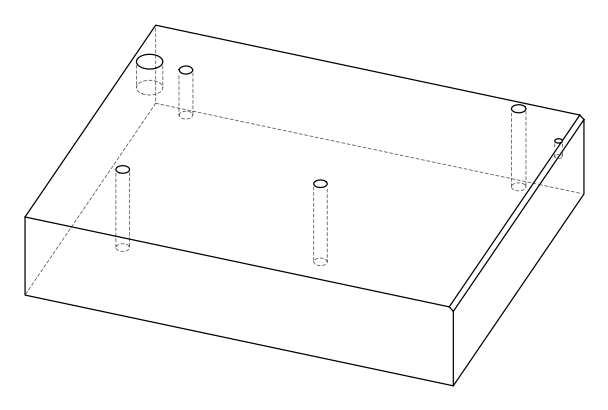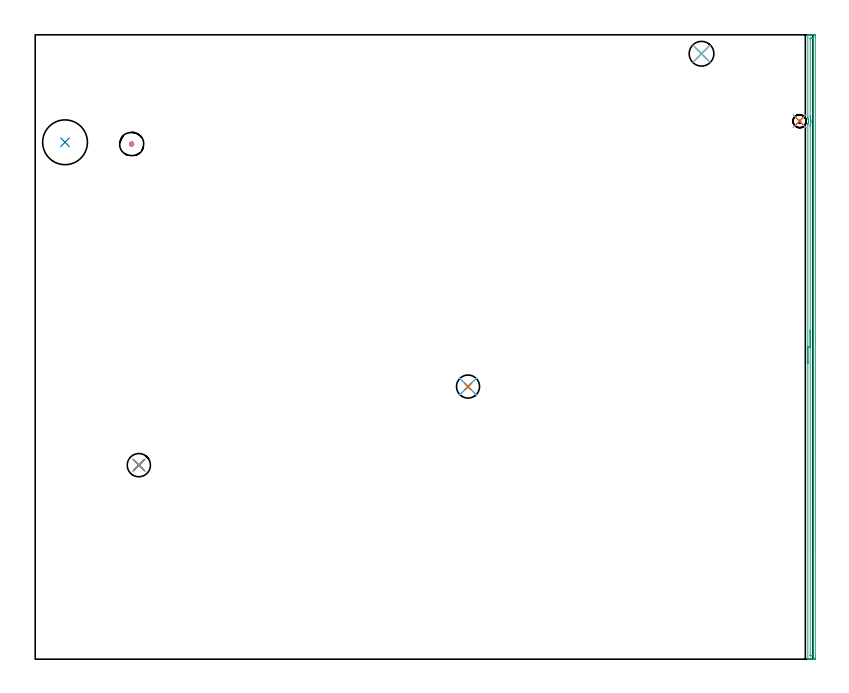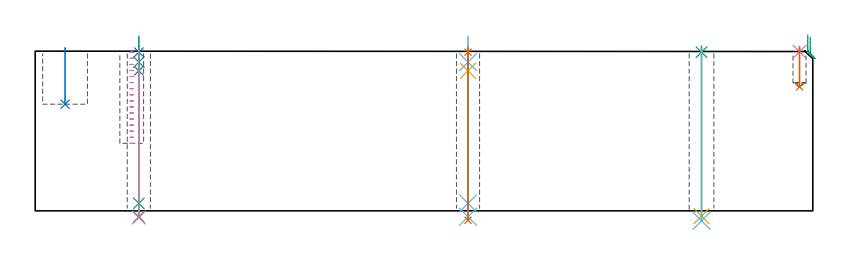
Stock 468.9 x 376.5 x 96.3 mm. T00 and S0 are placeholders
(PLAN: 16 operations, 12 tool changes, 10.1 min)
(1 SPOT_DRILL | STEP1HOLE | NXT0321_9005460120000 | 0.03 min | 1 mm3)
(2 SPOT_DRILL_1 | STEP1HOLE_1 | NXT0321_9005460120000 | 0.03 min | 4 mm3)
(3 SPOT_DRILL_2 | STEP1HOLE_2 | NXT0321_9005460120000 | 0.03 min | 6 mm3)
(4 SPOT_DRILL_3 | STEP1POCKET | NXT0321_9005460120000 | 0.03 min | 1 mm3)
(5 DRILL_BLIND_HOLE_INTO_CENTER | STEP1HOLE | UGT0301_198 | 0.06 min | 497 mm3)
(6 GUN_DRILL_THROUGH_HOLE | STEP1HOLE | UGT0307_006 | 0.53 min | 5576 mm3)
(7 DRILL_TO_ENLARGE_THROUGH_HOLE | STEP1HOLE | UGT0301_272 | 0.42 min | 8486 mm3)
(8 DRILL_BLIND_HOLE_INTO_CENTER_1 | STEP1HOLE_1 | UGT0301_198 | 0.06 min | 495 mm3)
(9 GUN_DRILL_THROUGH_HOLE_1 | STEP1HOLE_1 | UGT0307_006 | 0.53 min | 5582 mm3)
(10 DRILL_TO_ENLARGE_THROUGH_HOLE_1 | STEP1HOLE_1 | NXT0301_104 | 0.41 min | 8696 mm3)
(11 DRILL_THROUGH_HOLE_INTO_CENTER | STEP1HOLE_2 | NXT0301_065 | 0.41 min | 6630 mm3)
(12 DRILL_TO_ENLARGE_THROUGH_HOLE_2 | STEP1HOLE_2 | UGT0301_280 | 0.42 min | 10105 mm3)
(13 DRILL_BLIND_HOLE_INTO_CENTER_2 | STEP1POCKET | UGT0301_198 | 0.1 min | 967 mm3)
(14 INDEXABLE_INSERT_DRILL_BLIND_HOLE_FROM_SOLID | STEP1POCKET_1 | UGT0302_006 | 0.14 min | 18303 mm3)
(15 AREA_MILL | FG_CHAMFER_SURFACE | UGT0205_001 | 6.2 min | 3810 mm3)
(16 MILL_BLIND_HOLE_FROM_SOLID_MATERIAL | STEP1POCKET_2 | UGT0201_130 | Spiral | 0.71 min | 8924 mm3)
(TOOL NXT0321_9005460120000 | NC Spot Drill, 142deg, 12mm, Carbide, Uncoated | D12 PA142 FL30 Z2)
(TOOL UGT0301_198 | Twist Drill 7.9 mm | D7.9 PA118 FL73 Z2)
(TOOL UGT0307_006 | Gun Drill 9 mm | D9 PA130 FL24 Z1)
(TOOL UGT0301_272 | Twist Drill 13.9 mm | D13.9 PA118 FL108 Z2)
(TOOL NXT0301_104 | Carbide Drill 14mm [860.1-1400-112A1-MM 2214] | D14 PA140 FL123 Z2)
(TOOL NXT0301_065 | Carbide Drill 9.4mm [860.1-0940-075A1-MM 2214] | D9.4 PA140 FL98 Z2)
(TOOL UGT0301_280 | Twist Drill 14.9 mm | D14.9 PA118 FL114 Z2)
(TOOL UGT0302_006 | Indexable Insert Drill 27mm | D27 PA180 FL50 Z2)
(TOOL UGT0205_001 | Chamfer Mill 20 x 3 x 45 deg. | D20 FL50 Z2)
(TOOL UGT0201_130 | Carbide End Mill 12.0 | D12 FL15 Z4)
(OP 1 SPOT_DRILL)
G17 G21 G94 G90
T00 M6
G54
G17 G0 G90 X261. Y164.4 S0 M3
G43 Z106.3 H0
G94 G81 G98 Z95.702 F250. R99.3
G80
M5
M2
(OP 2 SPOT_DRILL_1)
G17 G21 G94 G90
T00 M6
G54
G17 G0 G90 X62.5 Y117. S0 M3
G43 Z106.3 H0
G94 G81 G98 Z95.689 F250. R99.3
G80
M5
M2
(OP 3 SPOT_DRILL_2)
G17 G21 G94 G90
T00 M6
G54
G17 G0 G90 X401.8 Y365.1 S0 M3
G43 Z106.3 H0
G94 G81 G98 Z95.659 F250. R99.3
G80
M5
M2
(OP 4 SPOT_DRILL_3)
G17 G21 G94 G90
T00 M6
G54
G17 G0 G90 X460.9 Y324.4 S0 M3
G43 Z106.3 H0
G94 G81 G98 Z95.96 F250. R99.3
G80
M5
M2
(OP 5 DRILL_BLIND_HOLE_INTO_CENTER)
G17 G21 G94 G90
T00 M6
G54
G17 G0 G90 X261. Y164.4 S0 M3
G43 Z106.3 H0
G94 G81 G98 Z84.45 F250. R98.3
G80
M5
M2
(OP 6 GUN_DRILL_THROUGH_HOLE)
G17 G21 G94 G90
T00 M6
G54
G17 G0 G90 X261. Y164.4 M8
G43 Z106.3 H0
Z105.161
S716 M3
G94 G1 Z89.702 F125. M26
G4 X.084
Z4.5 F250.
G4 X.084
Z-3.598 F125.
G4 X.084
M5
M9
G0 Z105.161
Z106.3
M2
(OP 7 DRILL_TO_ENLARGE_THROUGH_HOLE)
G17 G21 G94 G90
T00 M6
G54
G17 G0 G90 X261. Y164.4 S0 M3
G43 Z106.3 H0
G94 G73 G98 Z-5.676 F250. Q12.747 R98.3
G80
M5
M2
(OP 8 DRILL_BLIND_HOLE_INTO_CENTER_1)
G17 G21 G94 G90
T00 M6
G54
G17 G0 G90 X62.5 Y117. S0 M3
G43 Z106.3 H0
G94 G81 G98 Z84.45 F250. R98.3
G80
M5
M2
(OP 9 GUN_DRILL_THROUGH_HOLE_1)
G17 G21 G94 G90
T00 M6
G54
G17 G0 G90 X62.5 Y117. M8
G43 Z106.3 H0
Z105.353
S716 M3
G94 G1 Z89.702 F125. M26
G4 X.084
Z4.5 F250.
G4 X.084
Z-3.598 F125.
G4 X.084
M5
M9
G0 Z105.353
Z106.3
M2
(OP 10 DRILL_TO_ENLARGE_THROUGH_HOLE_1)
G17 G21 G94 G90
T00 M6
G54
G17 G0 G90 X62.5 Y117. S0 M3
G43 Z106.3 H1
G94 G73 G98 Z-4.048 F250. Q12.543 R98.3
G80
M5
M2
(OP 11 DRILL_THROUGH_HOLE_INTO_CENTER)
G17 G21 G94 G90
T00 M6
G54
G17 G0 G90 X401.8 Y365.1 S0 M3
G43 Z106.3 H1
G94 G73 G98 Z-3.211 F250. Q9.046 R98.3
G80
M5
M2
(OP 12 DRILL_TO_ENLARGE_THROUGH_HOLE_2)
G17 G21 G94 G90
T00 M6
G54
G17 G0 G90 X401.8 Y365.1 S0 M3
G43 Z106.3 H0
G94 G73 G98 Z-5.976 F250. Q14.611 R98.3
G80
M5
M2
(OP 13 DRILL_BLIND_HOLE_INTO_CENTER_2)
G17 G21 G94 G90
T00 M6
G54
G17 G0 G90 X460.9 Y324.4 S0 M3
G43 Z106.3 H0
G94 G81 G98 Z74.8 F250. R98.3
G80
M5
M2
(OP 14 INDEXABLE_INSERT_DRILL_BLIND_HOLE_FROM_SOLID)
G17 G21 G94 G90
T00 M6
G54
G17 G0 G90 X18. Y311.7 S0 M3
G43 Z106.3 H0
G94 G81 G98 Z64.3 F250. R98.3
G80
M5
M2
(OP 15 AREA_MILL)
G17 G21 G94 G90
T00 M6
G54
G17 G0 G90 X465.905 Y178.315 S1061 M3
G43 Z106.3 H0
Z106.295
G94 G1 Y178.353 Z105.423 F250.
Y178.467 Z104.558
Y178.656 Z103.706
Y178.918 Z102.874
Y179.252 Z102.068
Y179.655 Z101.295
Y180.123 Z100.559
Y180.655 Z99.867
Y181.244 Z99.223
Y181.887 Z98.634
Y182.579 Z98.103
Y183.315 Z97.634
Y184.089 Z97.231
Y184.895 Z96.897
Y185.727 Z96.635
Y186.578 Z96.446
Y187.443 Z96.332
X465.906 Y188.315 Z96.294
X465.91 Y322.313 Z96.29
X465.914 Y322.571 Z96.281
X465.948 Y322.669 Z96.248
X465.978 Y322.744 Z96.219
X466.118 Y323.098 Z96.08
X466.136 Y323.165 Z96.06
X466.162 Y323.254 Z96.035
X466.206 Y323.402 Z95.994
X466.245 Y323.54 Z95.955
X466.318 Y323.991 Z95.881
X466.33 Y324.314 Z95.858
X466.338 Y324.441 Z95.853
X466.32 Y324.713 Z95.875
X466.312 Y324.824 Z95.882
X466.311 Y324.863 Z95.887
X466.309 Y324.884
X466.294 Y324.952 Z95.898
X466.225 Y325.334 Z95.972
X466.19 Y325.451 Z96.008
X466.162 Y325.542 Z96.035
X466.103 Y325.741 Z96.097
X466.092 Y325.777 Z96.107
X466.063 Y325.846 Z96.136
X465.906 Y326.219 Z96.294
X465.905 Y326.235 Z96.295
X465.9 Y326.739 Z96.3
Y376.327
X465.902 Y376.492 Z96.288
X465.916 Y376.5 Z96.275
X466.274 Z95.926
X466.582 Z95.618
X467.266 Z94.929
X468.492 Z93.705
X469.034 Z93.161
X469.647 Z92.549
X469.917 Y376.497 Z92.278
X470.391 Y376.491 Z91.805
X470.394 Y376.362 Z91.803
X470.399 Y375.88 Z91.801
X470.4 Y375.392 Z91.8
Y1.025
X470.399 Y0.62 Z91.801
X470.394 Y0.137 Z91.802
X470.391 Y0.009 Z91.805
X469.917 Y0. Z92.278
X469.647 Z92.549
X469.034 Z93.161
X468.492 Z93.705
X468.15 Z94.046
X467.608 Z94.588
X467.266 Z94.929
X466.582 Z95.618
X466.274 Z95.926
X465.916 Z96.275
X465.902 Y0.008 Z96.288
X465.9 Y0.173 Z96.3
X465.906 Y188.315 Z96.294
X467.32 Z94.88
X467.324 Y321.378 Z94.876
X467.328 Y321.796 Z94.872
X467.331 Y322.003 Z94.869
X467.374 Y322.163 Z94.826
X467.404 Y322.272 Z94.796
X467.568 Y322.86 Z94.632
X467.628 Y323.165 Z94.572
X467.701 Y323.619 Z94.499
X467.734 Y324.059 Z94.466
X467.75 Y324.463 Z94.45
X467.72 Y324.952 Z94.48
X467.703 Y325.173 Z94.497
X467.661 Y325.446 Z94.539
X467.586 Y325.846 Z94.614
X467.506 Y326.164 Z94.694
X467.321 Y326.794 Z94.879
X467.319 Y326.845 Z94.881
X467.316 Y326.95 Z94.884
X467.315 Y327.162 Z94.885
X467.314 Y327.584 Z94.886
X467.315 Y374.305 Z94.885
X467.316 Y374.41 Z94.884
X467.318 Y374.462 Z94.882
X467.32 Y374.481 Z94.88
X467.346 Y374.49 Z94.854
X467.75 Y374.498 Z94.45
X468.15 Y374.499 Z94.05
X468.634 Y374.497 Z93.566
X468.869 Y374.49 Z93.331
X468.979 Y374.484 Z93.221
X468.985 Y374.143 Z93.215
Y374.093
Y2.195
X468.984 Y2.09 Z93.216
X468.982 Y2.038 Z93.218
X468.98 Y2.019 Z93.22
X468.954 Y2.01 Z93.246
X468.55 Y2.002 Z93.65
X468.15 Y2.001 Z94.05
X467.666 Y2.003 Z94.534
X467.431 Y2.01 Z94.769
X467.321 Y2.016 Z94.879
X467.315 Y2.357 Z94.885
Y2.407
X467.32 Y188.315 Z94.88
Y189.186 Z94.918
Y190.051 Z95.032
Y190.903 Z95.221
Y191.735 Z95.483
Y192.541 Z95.817
Y193.315 Z96.22
Y194.051 Z96.688
Y194.743 Z97.22
Y195.386 Z97.809
Y195.975 Z98.452
Y196.506 Z99.144
Y196.975 Z99.88
Y197.378 Z100.654
Y197.712 Z101.46
Y197.974 Z102.292
Y198.163 Z103.143
Y198.277 Z104.008
Y198.315 Z104.88
G0 Z106.3
M5
M2
(OP 16 MILL_BLIND_HOLE_FROM_SOLID_MATERIAL)
G17 G21 G94 G90
T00 M6
G54
G17 G0 G90 X58.2 Y310.6 S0 M3
G43 Z106.3 H0
Z95.638
G94 G3 X58.775 Y311.175 R0.575 F250.
X58.2 Y311.75 R0.575
X57.05 Y310.6 R1.15
X58.2 Y311.75 R-1.15
X57.625 Y311.175 R0.575
X58.2 Y310.6 R0.575
G0 Z91.975
G3 X58.775 Y311.175 R0.575
X58.2 Y311.75 R0.575
X57.05 Y310.6 R1.15
X58.2 Y311.75 R-1.15
X57.625 Y311.175 R0.575
X58.2 Y310.6 R0.575
G0 Z88.313
G3 X58.775 Y311.175 R0.575
X58.2 Y311.75 R0.575
X57.05 Y310.6 R1.15
X58.2 Y311.75 R-1.15
X57.625 Y311.175 R0.575
X58.2 Y310.6 R0.575
G0 Z84.65
G3 X58.775 Y311.175 R0.575
X58.2 Y311.75 R0.575
X57.05 Y310.6 R1.15
X58.2 Y311.75 R-1.15
X57.625 Y311.175 R0.575
X58.2 Y310.6 R0.575
G0 Z80.988
G3 X58.775 Y311.175 R0.575
X58.2 Y311.75 R0.575
X57.05 Y310.6 R1.15
X58.2 Y311.75 R-1.15
X57.625 Y311.175 R0.575
X58.2 Y310.6 R0.575
G0 Z77.325
G3 X58.775 Y311.175 R0.575
X58.2 Y311.75 R0.575
X57.05 Y310.6 R1.15
X58.2 Y311.75 R-1.15
X57.625 Y311.175 R0.575
X58.2 Y310.6 R0.575
G0 Z73.663
G3 X58.775 Y311.175 R0.575
X58.2 Y311.75 R0.575
X57.05 Y310.6 R1.15
X58.2 Y311.75 R-1.15
X57.625 Y311.175 R0.575
X58.2 Y310.6 R0.575
G0 Z70.
G3 X58.775 Y311.175 R0.575
X58.2 Y311.75 R0.575
X57.05 Y310.6 R1.15
X58.2 Y311.75 R-1.15
X57.625 Y311.175 R0.575
X58.2 Y310.6 R0.575
G0 Z66.338
G3 X58.775 Y311.175 R0.575
X58.2 Y311.75 R0.575
X57.05 Y310.6 R1.15
X58.2 Y311.75 R-1.15
X57.625 Y311.175 R0.575
X58.2 Y310.6 R0.575
G0 Z62.675
G3 X58.775 Y311.175 R0.575
X58.2 Y311.75 R0.575
X57.05 Y310.6 R1.15
X58.2 Y311.75 R-1.15
X57.625 Y311.175 R0.575
X58.2 Y310.6 R0.575
G0 Z59.013
G3 X58.775 Y311.175 R0.575
X58.2 Y311.75 R0.575
X57.05 Y310.6 R1.15
X58.2 Y311.75 R-1.15
X57.625 Y311.175 R0.575
X58.2 Y310.6 R0.575
G0 Z55.35
G3 X58.775 Y311.175 R0.575
X58.2 Y311.75 R0.575
X57.05 Y310.6 R1.15
X58.2 Y311.75 R-1.15
X57.625 Y311.175 R0.575
X58.2 Y310.6 R0.575
G0 Z51.688
G3 X58.775 Y311.175 R0.575
X58.2 Y311.75 R0.575
X57.05 Y310.6 R1.15
X58.2 Y311.75 R-1.15
X57.625 Y311.175 R0.575
X58.2 Y310.6 R0.575
G0 Z48.025
G3 X58.775 Y311.175 R0.575
X58.2 Y311.75 R0.575
X57.05 Y310.6 R1.15
X58.2 Y311.75 R-1.15
X57.625 Y311.175 R0.575
X58.2 Y310.6 R0.575
G0 Z44.363
G3 X58.775 Y311.175 R0.575
X58.2 Y311.75 R0.575
X57.05 Y310.6 R1.15
X58.2 Y311.75 R-1.15
X57.625 Y311.175 R0.575
X58.2 Y310.6 R0.575
G0 Z40.7
G3 X58.775 Y311.175 R0.575
X58.2 Y311.75 R0.575
X57.05 Y310.6 R1.15
X58.2 Y311.75 R-1.15
X57.625 Y311.175 R0.575
X58.2 Y310.6 R0.575
G0 Z106.3
M5
M2
